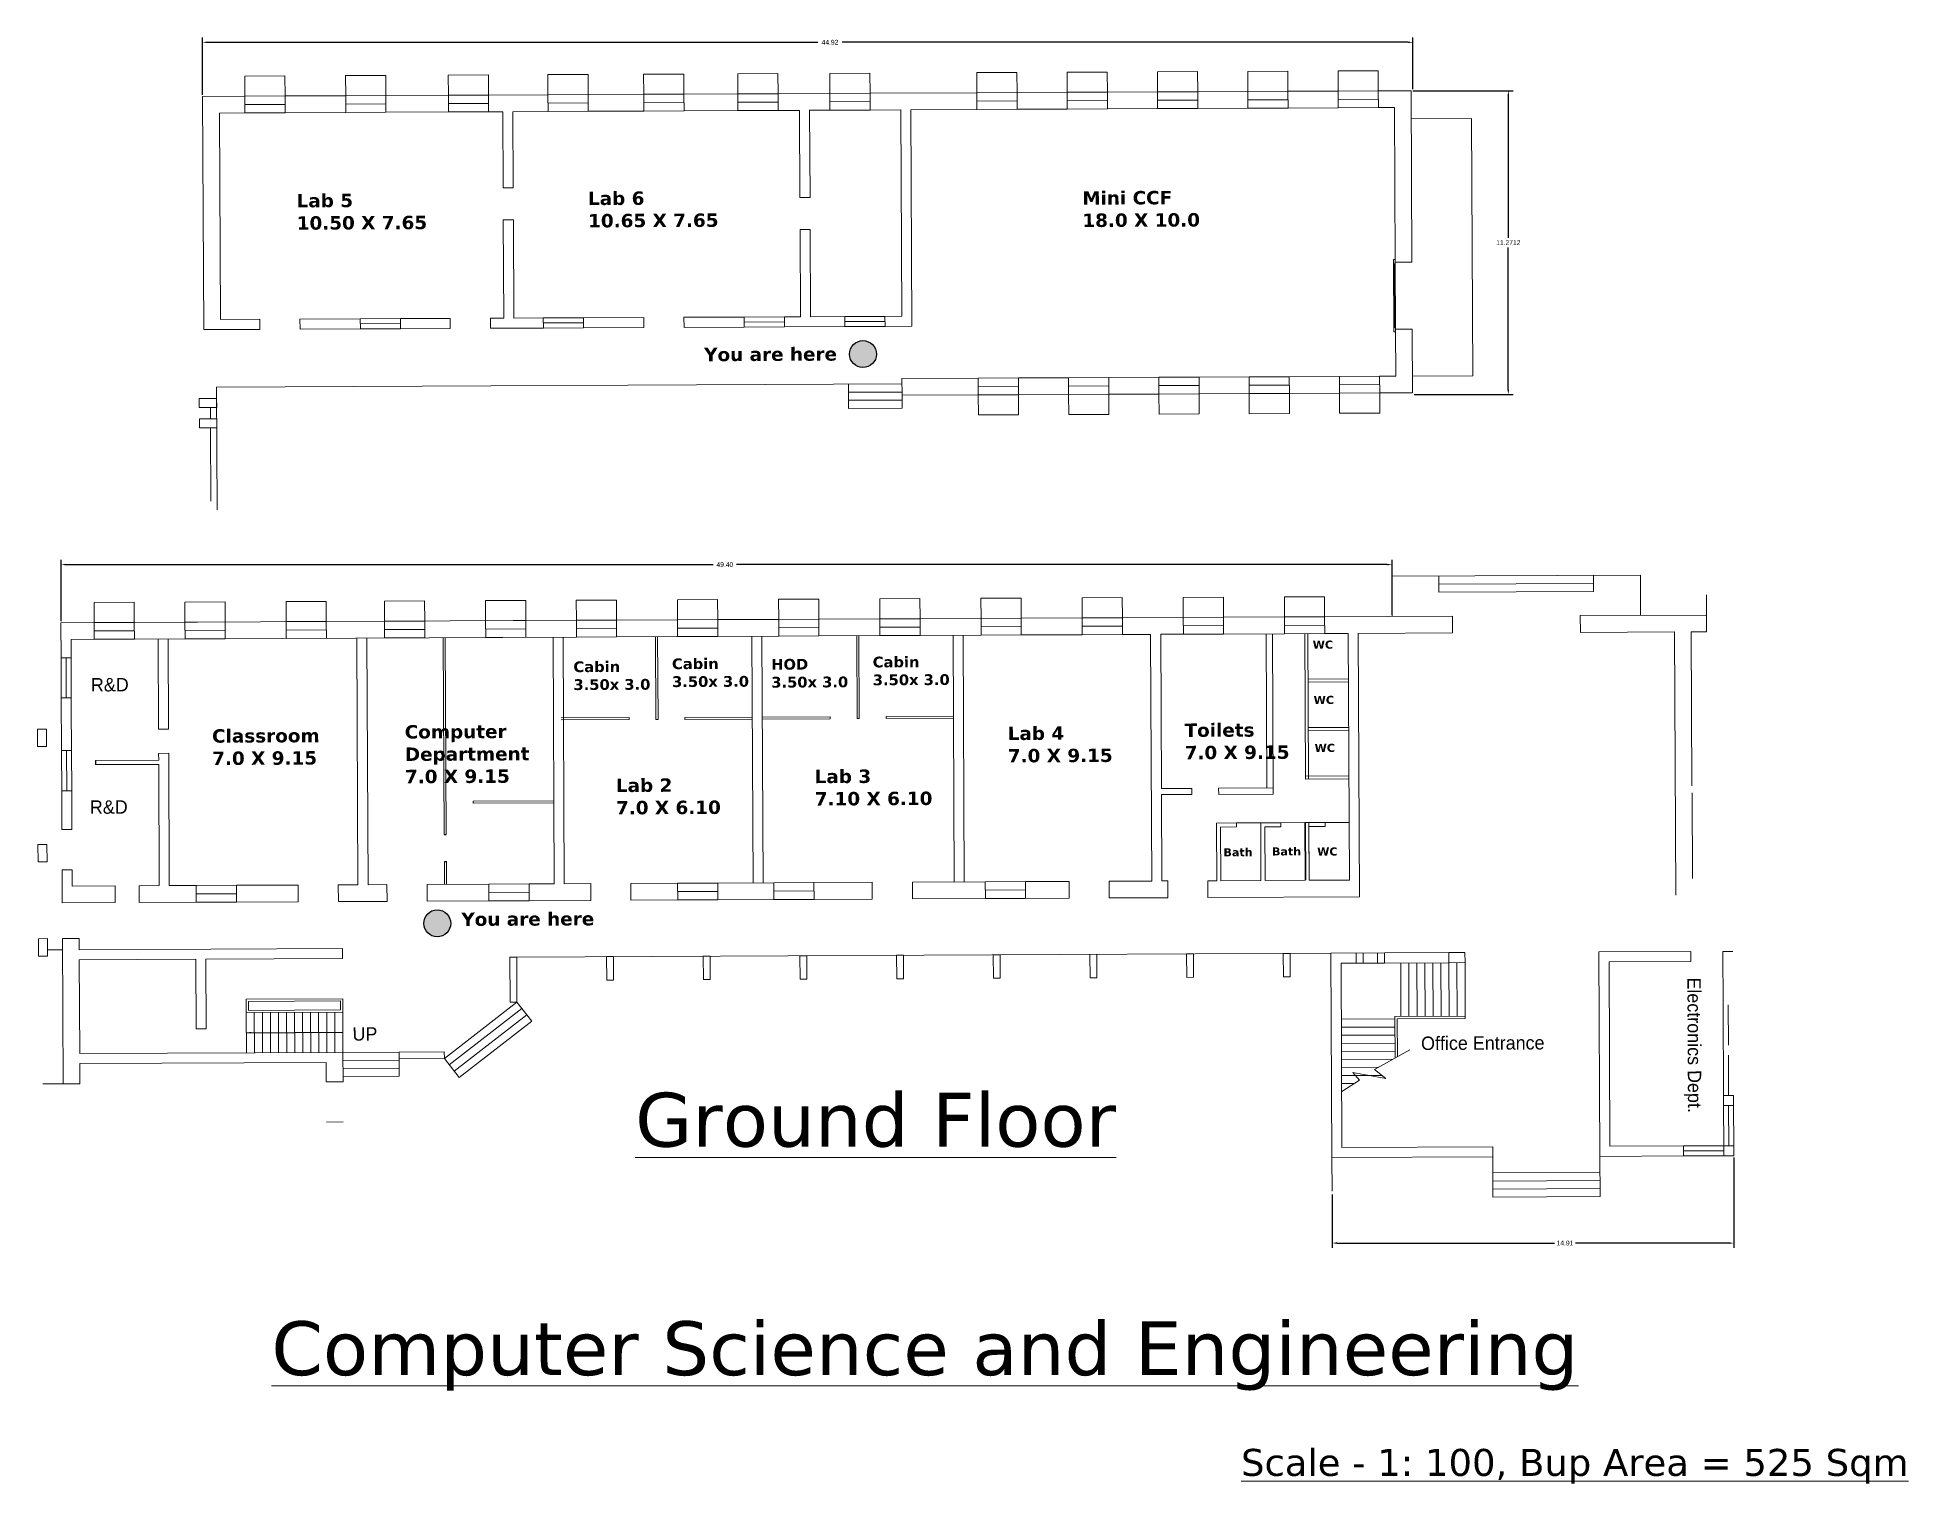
# Model space of a CAD drawing. Header units: inches. Extents: x 33 to 214, y 46 to 171.
# Drawn here: x 32.6 to 102, y 45.5 to 99.2 of the extents above.
import ezdxf

# ---------------------------------------------------------------- set-up
doc = ezdxf.new("R2010")
doc.units = ezdxf.units.IN
doc.header["$MEASUREMENT"] = 0
doc.layers.add('TEXT', color=7, linetype='Continuous', lineweight=15)
doc.layers.add('window', color=7, linetype='Continuous', lineweight=13)
doc.styles.add('LGL', font='')
doc.styles.get('LGL').set_extended_font_data('LithographLight')
doc.dimstyles.get("Standard").update_dxf_attribs({"dimtxt": 0.18, "dimasz": 0.18, "dimexe": 0.18, "dimexo": 0.0625, "dimgap": 0.09, "dimtad": 0, "dimtih": 1, "dimtoh": 1, "dimdec": 4, "dimzin": 0, "dimdsep": 46, "dimtxsty": 'Standard', "dimcen": 0.09, "dimadec": 0, "dimazin": 0, "dimtfac": 1, "dimtdec": 4, "dimtofl": 0, "dimtmove": 0, "dimatfit": 3, "dimfxl": 1, "dimtolj": 1, "dimtzin": 0, "dimarcsym": 0})

# ---------------------------------------------------------------- blocks, each defined once
blk = doc.blocks.new('*D36')
at = {"color": 0, "lineweight": -2}
for p, q in [((95.534, 57.628), (95.534, 54.271)), ((80.621, 56.253), (80.621, 54.271)), ((80.801, 54.451), (88.875, 54.451)), ((95.354, 54.451), (89.655, 54.451))]:
    blk.add_line(p, q, dxfattribs=at)
at = {"color": 0}
for points in [[(80.801, 54.481), (80.801, 54.421), (80.621, 54.451)], [(95.354, 54.481), (95.354, 54.421), (95.534, 54.451)]]:
    blk.add_solid(points, dxfattribs=at)
at = {"layer": 'Defpoints', "color": 0}
for p in [(95.534, 57.691), (80.621, 56.315), (95.534, 54.451)]:
    blk.add_point(p, dxfattribs=at)
at = {"color": 0, "insert": (89.265, 54.451), "char_height": 0.18, "attachment_point": 5}
blk.add_mtext('\\A1;14.91', dxfattribs=at)
blk = doc.blocks.new('*D43')
at = {"color": 0, "lineweight": -2}
for p, q in [((33.451, 77.528), (33.451, 79.802)), ((33.631, 79.622), (57.648, 79.622)), ((82.667, 79.622), (58.518, 79.622)), ((82.847, 77.76), (82.847, 79.802))]:
    blk.add_line(p, q, dxfattribs=at)
at = {"color": 0}
for points in [[(33.631, 79.652), (33.631, 79.592), (33.451, 79.622)], [(82.667, 79.652), (82.667, 79.592), (82.847, 79.622)]]:
    blk.add_solid(points, dxfattribs=at)
at = {"layer": 'Defpoints', "color": 0}
for p in [(82.847, 79.622), (33.451, 77.466), (82.847, 77.697)]:
    blk.add_point(p, dxfattribs=at)
at = {"color": 0, "insert": (58.083, 79.622), "char_height": 0.18, "attachment_point": 5}
blk.add_mtext('\\A1;49.40', dxfattribs=at)
blk = doc.blocks.new('*D101')
at = {"color": 0, "lineweight": -2}
for p, q in [((83.617, 97.203), (87.342, 97.203)), ((87.162, 97.023), (87.162, 91.747)), ((87.162, 86.111), (87.162, 91.387)), ((83.669, 85.931), (87.342, 85.931))]:
    blk.add_line(p, q, dxfattribs=at)
at = {"color": 0}
for points in [[(87.132, 97.023), (87.192, 97.023), (87.162, 97.203)], [(87.132, 86.111), (87.192, 86.111), (87.162, 85.931)]]:
    blk.add_solid(points, dxfattribs=at)
at = {"layer": 'Defpoints', "color": 0}
for p in [(83.554, 97.203), (83.607, 85.931), (87.162, 85.931)]:
    blk.add_point(p, dxfattribs=at)
at = {"color": 0, "insert": (87.162, 91.567), "char_height": 0.18, "attachment_point": 5}
blk.add_mtext('\\A1;11.2712', dxfattribs=at)
blk = doc.blocks.new('*D102')
at = {"color": 0, "lineweight": -2}
for p, q in [((38.7, 97.055), (38.7, 99.179)), ((38.88, 98.999), (61.536, 98.999)), ((83.437, 98.999), (62.436, 98.999)), ((83.617, 97.265), (83.617, 99.179))]:
    blk.add_line(p, q, dxfattribs=at)
at = {"color": 0}
for points in [[(38.88, 99.029), (38.88, 98.969), (38.7, 98.999)], [(83.437, 99.029), (83.437, 98.969), (83.617, 98.999)]]:
    blk.add_solid(points, dxfattribs=at)
at = {"layer": 'Defpoints', "color": 0}
for p in [(83.617, 98.999), (38.7, 96.993), (83.617, 97.203)]:
    blk.add_point(p, dxfattribs=at)
at = {"color": 0, "insert": (61.986, 98.999), "char_height": 0.18, "attachment_point": 5}
blk.add_mtext('\\A1;44.92', dxfattribs=at)

msp = doc.modelspace()

# ---------------------------------------------------------------- hatches: boundary and pattern name
for points in [[(63.70815, 87.43127, 1), (62.70815, 87.43127, 1)], [(47.90734, 66.3109, 1), (46.90734, 66.3109, 1)]]:
    msp.add_hatch(color=1).paths.add_polyline_path(points)

# ---------------------------------------------------------------- linework, layer by layer
for p, q in [((34.72371, 72.34976), (34.72371, 72.20057)), ((47.66713, 69.60965), (47.74213, 69.60965)), ((47.67181, 68.60965), (47.74682, 68.60965))]:
    msp.add_line(p, q)
for centre in [(63.20815, 87.43127), (47.40734, 66.3109)]:
    msp.add_circle(centre, 0.5)
at = {"layer": 'window'}
for p, q in [((77.48907, 97.92018), (78.98091, 97.92716)), ((78.9844, 97.18124), (78.98091, 97.92716)), ((80.84074, 97.93587), (82.33258, 97.94285)), ((80.84423, 97.18995), (80.84074, 97.93587)), ((82.33607, 97.19693), (82.33258, 97.94285)), ((40.26338, 97.74593), (41.75522, 97.75291)), ((40.26687, 97.00001), (40.26338, 97.74593)), ((41.75871, 97.00699), (41.75522, 97.75291)), ((44.0076, 97.76346), (45.49944, 97.77044)), ((44.01109, 97.01754), (44.0076, 97.76346)), ((45.50293, 97.02452), (45.49944, 97.77044)), ((47.81674, 97.78129), (49.30858, 97.78827)), ((47.82023, 97.03537), (47.81674, 97.78129)), ((49.31207, 97.04235), (49.30858, 97.78827)), ((51.51294, 97.79859), (53.00479, 97.80557)), ((51.51644, 97.05267), (51.51294, 97.79859)), ((53.00828, 97.05965), (53.00479, 97.80557)), ((55.06883, 97.81523), (56.56068, 97.82222)), ((55.07233, 97.06931), (55.06883, 97.81523)), ((56.56417, 97.0763), (56.56068, 97.82222)), ((58.56346, 97.83159), (60.05531, 97.83857)), ((58.56696, 97.08567), (58.56346, 97.83159)), ((60.0588, 97.09265), (60.05531, 97.83857)), ((61.9764, 97.84757), (63.46824, 97.85455)), ((61.97989, 97.10165), (61.9764, 97.84757)), ((63.47173, 97.10863), (63.46824, 97.85455)), ((67.43406, 97.87311), (68.9259, 97.8801)), ((67.43755, 97.12719), (67.43406, 97.87311)), ((68.92939, 97.13418), (68.9259, 97.8801)), ((70.78573, 97.8888), (72.27757, 97.89578)), ((70.78922, 97.14288), (70.78573, 97.8888)), ((72.28106, 97.14986), (72.27757, 97.89578)), ((74.1374, 97.90449), (75.62924, 97.91147)), ((74.14089, 97.15857), (74.1374, 97.90449)), ((75.63273, 97.16555), (75.62924, 97.91147)), ((77.49256, 97.17426), (77.48907, 97.92018)), ((40.26687, 97.00001), (38.69971, 96.99267)), ((38.69971, 96.99267), (38.74021, 88.33999)), ((40.26687, 97.00001), (41.75871, 97.00699)), ((40.26687, 97.00001), (40.26978, 96.37841)), ((41.76017, 96.69619), (40.26833, 96.68921)), ((44.01109, 97.01754), (41.75871, 97.00699)), ((41.75871, 97.00699), (41.76162, 96.38539)), ((44.01109, 97.01754), (45.50293, 97.02452)), ((44.01109, 97.01754), (44.014, 96.39594)), ((45.50439, 96.71372), (44.01255, 96.70674)), ((47.82023, 97.03537), (45.50293, 97.02452)), ((45.50293, 97.02452), (45.50584, 96.40292)), ((47.82023, 97.03537), (49.31207, 97.04235)), ((47.82023, 97.03537), (47.82314, 96.41377)), ((49.31353, 96.73155), (47.82168, 96.72457)), ((51.51644, 97.05267), (49.31207, 97.04235)), ((49.31207, 97.04235), (49.31498, 96.42075)), ((51.51644, 97.05267), (53.00828, 97.05965)), ((51.51644, 97.05267), (51.51935, 96.43107)), ((53.00973, 96.74885), (51.51789, 96.74187)), ((55.07233, 97.06931), (53.00828, 97.05965)), ((55.07233, 97.06931), (53.00828, 97.05965)), ((55.07233, 97.06931), (53.00828, 97.05965)), ((53.00828, 97.05965), (53.01119, 96.43805)), ((55.07233, 97.06931), (56.56417, 97.0763)), ((55.07233, 97.06931), (55.07524, 96.44771)), ((56.56562, 96.7655), (55.07378, 96.75851)), ((58.56696, 97.08567), (56.56417, 97.0763)), ((58.56696, 97.08567), (56.56417, 97.0763)), ((58.56696, 97.08567), (56.56417, 97.0763)), ((56.56417, 97.0763), (56.56708, 96.4547)), ((58.56696, 97.08567), (60.0588, 97.09265)), ((58.56696, 97.08567), (58.56987, 96.46407)), ((60.06025, 96.78185), (58.56841, 96.77487)), ((61.97989, 97.10165), (60.0588, 97.09265)), ((61.97989, 97.10165), (60.0588, 97.09265)), ((61.97989, 97.10165), (60.0588, 97.09265)), ((60.0588, 97.09265), (60.06171, 96.47105)), ((61.97989, 97.10165), (63.47173, 97.10863)), ((61.97989, 97.10165), (61.9828, 96.48005)), ((63.47319, 96.79783), (61.98134, 96.79085)), ((67.43755, 97.12719), (63.47173, 97.10863)), ((63.47173, 97.10863), (63.47464, 96.48703)), ((67.43755, 97.12719), (68.92939, 97.13418)), ((67.43755, 97.12719), (67.44046, 96.50559)), ((68.93084, 96.82338), (67.439, 96.81639)), ((70.78922, 97.14288), (68.92939, 97.13418)), ((70.78922, 97.14288), (68.92939, 97.13418)), ((68.92939, 97.13418), (68.9323, 96.51257)), ((70.78922, 97.14288), (72.28106, 97.14986)), ((70.78922, 97.14288), (70.79213, 96.52128)), ((72.28252, 96.83906), (70.79067, 96.83208)), ((74.14089, 97.15857), (72.28106, 97.14986)), ((74.14089, 97.15857), (72.28106, 97.14986)), ((72.28106, 97.14986), (72.28397, 96.52826)), ((74.1438, 96.53697), (72.28397, 96.52826)), ((74.1438, 96.53697), (72.28397, 96.52826)), ((74.14089, 97.15857), (75.63273, 97.16555)), ((74.14089, 97.15857), (74.1438, 96.53697)), ((75.63419, 96.85475), (74.14234, 96.84777)), ((74.1438, 96.53697), (75.63564, 96.54395)), ((77.49256, 97.17426), (75.63273, 97.16555)), ((77.49256, 97.17426), (75.63273, 97.16555)), ((75.63273, 97.16555), (75.63564, 96.54395)), ((77.49547, 96.55266), (75.63564, 96.54395)), ((77.49547, 96.55266), (75.63564, 96.54395)), ((77.49256, 97.17426), (78.9844, 97.18124)), ((77.49256, 97.17426), (77.49547, 96.55266)), ((78.98586, 96.87044), (77.49402, 96.86346)), ((77.49547, 96.55266), (78.98731, 96.55964)), ((80.84423, 97.18995), (78.9844, 97.18124)), ((80.84423, 97.18995), (78.9844, 97.18124)), ((78.9844, 97.18124), (78.98731, 96.55964)), ((80.84714, 96.56835), (78.98731, 96.55964)), ((80.84714, 96.56835), (78.98731, 96.55964)), ((80.84423, 97.18995), (82.33607, 97.19693)), ((80.84423, 97.18995), (80.84714, 96.56835)), ((82.33753, 96.88613), (80.84569, 96.87915)), ((80.84714, 96.56835), (82.33898, 96.57533)), ((83.55441, 97.20263), (82.33607, 97.19693)), ((82.33898, 96.57533), (82.33607, 97.19693)), ((82.93572, 96.57812), (82.33898, 96.57533)), ((82.93572, 96.57812), (82.96258, 90.83951)), ((83.55441, 97.20263), (83.58418, 90.84241)), ((40.26978, 96.37841), (39.32422, 96.37398)), ((39.32422, 96.37398), (39.36006, 88.71586)), ((40.26978, 96.37841), (41.76162, 96.38539)), ((44.014, 96.39594), (41.76162, 96.38539)), ((44.014, 96.39594), (45.50584, 96.40292)), ((47.82314, 96.41377), (45.50584, 96.40292)), ((47.82314, 96.41377), (49.31498, 96.42075)), ((49.8417, 96.42321), (49.31498, 96.42075)), ((49.8417, 96.42321), (49.8549, 93.60333)), ((51.51935, 96.43107), (50.21466, 96.42496)), ((50.21466, 96.42496), (50.22786, 93.60507)), ((51.51935, 96.43107), (53.01119, 96.43805)), ((55.07524, 96.44771), (53.01119, 96.43805)), ((55.07524, 96.44771), (53.01119, 96.43805)), ((55.07524, 96.44771), (53.01119, 96.43805)), ((55.07524, 96.44771), (56.56708, 96.4547)), ((58.56987, 96.46407), (56.56708, 96.4547)), ((58.56987, 96.46407), (56.56708, 96.4547)), ((58.56987, 96.46407), (56.56708, 96.4547)), ((58.56987, 96.46407), (60.06171, 96.47105)), ((60.85646, 96.47477), (60.06171, 96.47105)), ((60.85646, 96.47477), (60.06171, 96.47105)), ((60.85646, 96.47477), (60.06171, 96.47105)), ((60.85646, 96.47477), (60.87159, 93.24245)), ((61.9828, 96.48005), (61.22942, 96.47652)), ((61.9828, 96.48005), (61.22942, 96.47652)), ((61.9828, 96.48005), (61.22942, 96.47652)), ((61.22942, 96.47652), (61.24455, 93.2442)), ((61.9828, 96.48005), (63.47464, 96.48703)), ((64.61093, 96.49235), (63.47464, 96.48703)), ((64.61093, 96.49235), (64.64678, 88.83423)), ((67.44046, 96.50559), (64.98389, 96.49409)), ((64.98389, 96.49409), (65.02148, 88.46301)), ((67.44046, 96.50559), (68.9323, 96.51257)), ((70.79213, 96.52128), (68.9323, 96.51257)), ((70.79213, 96.52128), (68.9323, 96.51257)), ((70.79213, 96.52128), (72.28397, 96.52826)), ((83.55927, 96.16332), (85.79704, 96.17379)), ((85.84173, 86.62601), (85.79704, 96.17379)), ((50.22786, 93.60507), (49.8549, 93.60333)), ((61.24455, 93.2442), (60.87159, 93.24245)), ((50.23345, 92.4116), (49.86049, 92.40985)), ((49.86049, 92.40985), (49.87755, 88.76509)), ((50.23345, 92.4116), (50.25051, 88.76684)), ((61.25014, 92.05072), (60.87718, 92.04898)), ((60.87718, 92.04898), (60.89231, 88.81665)), ((61.25014, 92.05072), (61.26527, 88.8184)), ((82.90716, 88.41482), (82.8961, 90.77716)), ((82.94054, 88.41498), (82.92948, 90.77732)), ((83.58418, 90.84241), (82.96258, 90.83951)), ((82.96287, 90.77747), (82.97393, 88.41513)), ((40.82381, 88.34975), (38.74021, 88.33999)), ((40.82207, 88.72271), (39.36006, 88.71586)), ((40.82207, 88.72271), (40.82381, 88.34975)), ((44.55167, 88.74016), (42.31391, 88.72969)), ((42.31391, 88.72969), (42.31566, 88.35673)), ((44.55342, 88.3672), (42.31566, 88.35673)), ((44.55167, 88.74016), (46.04351, 88.74715)), ((44.55167, 88.74016), (44.55342, 88.3672)), ((44.55254, 88.55368), (46.04439, 88.56067)), ((44.55342, 88.3672), (46.04526, 88.37419)), ((47.89094, 88.7558), (46.04351, 88.74715)), ((46.04351, 88.74715), (46.04526, 88.37419)), ((47.89269, 88.38284), (46.04526, 88.37419)), ((47.89094, 88.7558), (47.89269, 88.38284)), ((49.87755, 88.76509), (49.38279, 88.76278)), ((49.38279, 88.76278), (49.38453, 88.38982)), ((51.34627, 88.399), (49.38453, 88.38982)), ((51.34452, 88.77196), (50.25051, 88.76684)), ((52.83637, 88.77894), (51.34452, 88.77196)), ((51.34452, 88.77196), (51.34627, 88.399)), ((51.3454, 88.58548), (52.83724, 88.59246)), ((51.34627, 88.399), (52.83811, 88.40598)), ((55.07413, 88.78942), (52.83637, 88.77894)), ((52.83637, 88.77894), (52.83811, 88.40598)), ((55.07587, 88.41646), (52.83811, 88.40598)), ((55.07413, 88.78942), (55.07587, 88.41646)), ((58.80373, 88.80688), (56.56597, 88.7964)), ((56.56597, 88.7964), (56.56772, 88.42344)), ((58.80548, 88.43392), (56.56772, 88.42344)), ((60.29557, 88.81386), (58.80373, 88.80688)), ((58.80373, 88.80688), (58.80548, 88.43392)), ((60.29645, 88.62738), (58.8046, 88.6204)), ((58.80548, 88.43392), (60.29732, 88.4409)), ((60.89231, 88.81665), (60.29557, 88.81386)), ((60.29557, 88.81386), (60.29732, 88.4409)), ((62.53508, 88.45137), (60.29732, 88.4409)), ((62.53334, 88.82433), (61.26527, 88.8184)), ((62.53334, 88.82433), (64.02518, 88.83132)), ((62.53334, 88.82433), (62.53508, 88.45137)), ((62.53421, 88.63785), (64.02605, 88.64484)), ((62.53508, 88.45137), (64.02692, 88.45836)), ((64.64678, 88.83423), (64.02518, 88.83132)), ((64.02518, 88.83132), (64.02692, 88.45836)), ((65.02148, 88.46301), (64.02692, 88.45836)), ((83.59582, 88.35601), (82.97422, 88.3531)), ((82.97422, 88.3531), (82.98237, 86.61262)), ((83.59582, 88.35601), (83.60688, 85.99393)), ((64.65853, 86.32296), (39.21766, 86.20388)), ((39.21766, 86.20388), (39.23898, 81.64879)), ((62.66941, 86.31365), (62.6736, 85.41854)), ((67.4871, 86.54009), (64.65758, 86.52685)), ((64.65758, 86.52685), (64.66049, 85.90524)), ((67.4871, 86.54009), (68.97895, 86.54707)), ((67.49001, 85.91849), (67.4871, 86.54009)), ((68.9804, 86.23627), (67.48856, 86.22929)), ((70.83878, 86.55578), (68.97895, 86.54707)), ((68.98186, 85.92547), (68.97895, 86.54707)), ((70.83878, 86.55578), (72.33062, 86.56276)), ((70.84169, 85.93418), (70.83878, 86.55578)), ((72.33207, 86.25196), (70.84023, 86.24498)), ((74.19045, 86.57147), (72.33062, 86.56276)), ((72.33353, 85.94116), (72.33062, 86.56276)), ((74.19045, 86.57147), (75.68229, 86.57845)), ((74.19336, 85.94987), (74.19045, 86.57147)), ((75.68374, 86.26765), (74.1919, 86.26067)), ((77.54212, 86.58716), (75.68229, 86.57845)), ((75.6852, 85.95685), (75.68229, 86.57845)), ((77.54212, 86.58716), (79.03396, 86.59414)), ((77.54503, 85.96556), (77.54212, 86.58716)), ((79.03541, 86.28334), (77.54357, 86.27636)), ((80.89379, 86.60284), (79.03396, 86.59414)), ((79.03687, 85.97254), (79.03396, 86.59414)), ((80.89379, 86.60284), (82.38563, 86.60983)), ((80.8967, 85.98124), (80.89379, 86.60284)), ((82.38708, 86.29903), (80.89524, 86.29204)), ((82.98237, 86.61262), (82.38563, 86.60983)), ((82.38563, 86.60983), (82.38854, 85.98823)), ((83.60397, 86.61553), (85.84173, 86.62601)), ((38.99242, 85.45239), (38.9944, 85.02934)), ((64.65993, 86.02459), (62.67081, 86.01528)), ((64.66133, 85.72622), (62.6722, 85.71691)), ((64.66272, 85.42786), (62.6736, 85.41854)), ((67.49001, 85.91849), (64.66049, 85.90524)), ((64.66049, 85.90524), (64.66272, 85.42786)), ((67.49001, 85.91849), (68.98186, 85.92547)), ((67.49001, 85.91849), (67.49351, 85.17257)), ((70.84169, 85.93418), (68.98186, 85.92547)), ((68.98186, 85.92547), (68.98535, 85.17955)), ((70.84169, 85.93418), (72.33353, 85.94116)), ((70.84169, 85.93418), (70.84518, 85.18826)), ((74.19336, 85.94987), (72.33353, 85.94116)), ((72.33353, 85.94116), (72.33702, 85.19524)), ((74.19336, 85.94987), (75.6852, 85.95685)), ((74.19336, 85.94987), (74.19685, 85.20395)), ((77.54503, 85.96556), (75.6852, 85.95685)), ((75.6852, 85.95685), (75.68869, 85.21093)), ((77.54503, 85.96556), (79.03687, 85.97254)), ((77.54503, 85.96556), (77.54852, 85.21963)), ((80.8967, 85.98124), (79.03687, 85.97254)), ((79.03687, 85.97254), (79.04036, 85.22662)), ((80.8967, 85.98124), (82.38854, 85.98823)), ((80.8967, 85.98124), (80.90019, 85.23532)), ((83.60688, 85.99393), (82.38854, 85.98823)), ((82.38854, 85.98823), (82.39203, 85.24231)), ((67.49351, 85.17257), (68.98535, 85.17955)), ((70.84518, 85.18826), (72.33702, 85.19524)), ((74.19685, 85.20395), (75.68869, 85.21093)), ((77.54852, 85.21963), (79.04036, 85.22662)), ((80.90019, 85.23532), (82.39203, 85.24231)), ((38.99596, 84.69663), (39.00868, 81.98042)), ((92.06477, 79.23214), (82.84021, 79.18896)), ((82.84021, 79.18896), (82.8472, 77.69712)), ((84.5807, 79.19711), (84.58349, 78.60037)), ((90.32429, 79.22399), (90.32708, 78.62726)), ((92.06477, 79.23214), (92.07175, 77.7403)), ((90.32568, 78.92562), (84.58209, 78.89874)), ((90.32708, 78.62726), (84.58349, 78.60037)), ((94.51814, 77.75175), (94.51465, 78.49767)), ((34.66898, 78.21754), (36.16082, 78.22452)), ((34.67247, 77.47162), (34.66898, 78.21754)), ((36.16432, 77.4786), (36.16082, 78.22452)), ((38.04145, 78.23333), (39.53329, 78.24031)), ((38.04494, 77.48741), (38.04145, 78.23333)), ((39.53678, 77.49439), (39.53329, 78.24031)), ((41.79592, 78.2509), (43.28776, 78.25788)), ((41.79941, 77.50498), (41.79592, 78.2509)), ((43.29125, 77.51196), (43.28776, 78.25788)), ((45.44712, 78.26799), (46.93897, 78.27498)), ((45.45062, 77.52207), (45.44712, 78.26799)), ((46.94246, 77.52905), (46.93897, 78.27498)), ((49.20159, 78.28557), (50.69343, 78.29255)), ((49.20508, 77.53965), (49.20159, 78.28557)), ((50.69693, 77.54663), (50.69343, 78.29255)), ((52.56883, 78.30133), (54.06067, 78.30831)), ((52.57232, 77.55541), (52.56883, 78.30133)), ((54.06416, 77.56239), (54.06067, 78.30831)), ((56.3233, 78.3189), (57.81514, 78.32589)), ((56.32679, 77.57298), (56.3233, 78.3189)), ((57.81863, 77.57996), (57.81514, 78.32589)), ((60.07776, 78.33648), (61.5696, 78.34346)), ((60.08125, 77.59056), (60.07776, 78.33648)), ((61.5731, 77.59754), (61.5696, 78.34346)), ((63.83223, 78.35405), (65.32407, 78.36103)), ((63.83572, 77.60813), (63.83223, 78.35405)), ((65.32756, 77.61511), (65.32407, 78.36103)), ((67.5867, 78.37162), (69.07854, 78.37861)), ((67.59019, 77.6257), (67.5867, 78.37162)), ((69.08203, 77.63269), (69.07854, 78.37861)), ((71.34117, 78.3892), (72.83301, 78.39618)), ((71.34466, 77.64328), (71.34117, 78.3892)), ((72.8365, 77.65026), (72.83301, 78.39618)), ((75.09564, 78.40677), (76.58748, 78.41376)), ((75.09913, 77.66085), (75.09564, 78.40677)), ((76.59097, 77.66784), (76.58748, 78.41376)), ((78.8501, 78.42435), (80.34194, 78.43133)), ((78.85359, 77.67843), (78.8501, 78.42435)), ((80.34544, 77.68541), (80.34194, 78.43133)), ((34.67247, 77.47162), (33.43989, 77.46585)), ((33.43989, 77.46585), (33.44597, 76.16609)), ((34.67247, 77.47162), (36.16432, 77.4786)), ((34.67247, 77.47162), (34.67538, 76.85002)), ((36.16577, 77.1678), (34.67393, 77.16082)), ((52.57232, 77.55541), (36.16432, 77.4786)), ((36.16723, 76.857), (36.16432, 77.4786)), ((38.04494, 77.48741), (39.53678, 77.49439)), ((38.04494, 77.48741), (38.04785, 76.86581)), ((39.53824, 77.18359), (38.0464, 77.17661)), ((39.53969, 76.87279), (39.53678, 77.49439)), ((41.79941, 77.50498), (43.29125, 77.51196)), ((41.79941, 77.50498), (41.80232, 76.88338)), ((43.2927, 77.20116), (41.80086, 77.19418)), ((43.29416, 76.89036), (43.29125, 77.51196)), ((45.45062, 77.52207), (46.94246, 77.52905)), ((45.45062, 77.52207), (45.45353, 76.90047)), ((46.94391, 77.21825), (45.45207, 77.21127)), ((46.94537, 76.90745), (46.94246, 77.52905)), ((49.20508, 77.53965), (50.69693, 77.54663)), ((49.20508, 77.53965), (49.20799, 76.91805)), ((50.69838, 77.23583), (49.20654, 77.22885)), ((50.69984, 76.92503), (50.69693, 77.54663)), ((52.57232, 77.55541), (54.06416, 77.56239)), ((52.57232, 77.55541), (52.57523, 76.93381)), ((54.06562, 77.25159), (52.57377, 77.24461)), ((56.32679, 77.57298), (54.06416, 77.56239)), ((54.06707, 76.94079), (54.06416, 77.56239)), ((56.32679, 77.57298), (57.81863, 77.57996)), ((56.32679, 77.57298), (56.3297, 76.95138)), ((57.82008, 77.26916), (56.32824, 77.26218)), ((60.08125, 77.59056), (57.81863, 77.57996)), ((57.82154, 76.95836), (57.81863, 77.57996)), ((60.08125, 77.59056), (61.5731, 77.59754)), ((60.08125, 77.59056), (60.08416, 76.96895)), ((61.57455, 77.28674), (60.08271, 77.27976)), ((63.83572, 77.60813), (61.5731, 77.59754)), ((61.57601, 76.97594), (61.5731, 77.59754)), ((63.83572, 77.60813), (65.32756, 77.61511)), ((63.83572, 77.60813), (63.83863, 76.98653)), ((65.32902, 77.30431), (63.83718, 77.29733)), ((67.59019, 77.6257), (65.32756, 77.61511)), ((65.33047, 76.99351), (65.32756, 77.61511)), ((67.59019, 77.6257), (69.08203, 77.63269)), ((67.59019, 77.6257), (67.5931, 77.0041)), ((69.08349, 77.32189), (67.59165, 77.3149)), ((71.34466, 77.64328), (69.08203, 77.63269)), ((69.08494, 77.01109), (69.08203, 77.63269)), ((71.34466, 77.64328), (72.8365, 77.65026)), ((71.34466, 77.64328), (71.34757, 77.02168)), ((72.83796, 77.33946), (71.34611, 77.33248)), ((75.09913, 77.66085), (72.8365, 77.65026)), ((72.83941, 77.02866), (72.8365, 77.65026)), ((75.09913, 77.66085), (76.59097, 77.66784)), ((75.09913, 77.66085), (75.10204, 77.03925)), ((76.59242, 77.35703), (75.10058, 77.35005)), ((78.85359, 77.67843), (76.59097, 77.66784)), ((76.59388, 77.04623), (76.59097, 77.66784)), ((78.85359, 77.67843), (80.34544, 77.68541)), ((78.85359, 77.67843), (78.8565, 77.05683)), ((80.34689, 77.37461), (78.85505, 77.36763)), ((85.08496, 77.70759), (80.34544, 77.68541)), ((80.34835, 77.06381), (80.34544, 77.68541)), ((85.08496, 77.70759), (85.08787, 77.08599)), ((94.51814, 77.75175), (89.83399, 77.72982)), ((89.83399, 77.72982), (89.8369, 77.10822)), ((93.33029, 77.12457), (89.8369, 77.10822)), ((93.33029, 77.12457), (93.37603, 67.35301)), ((94.52105, 77.13015), (93.95189, 77.12748)), ((93.95189, 77.12748), (93.97866, 71.40876)), ((94.51814, 77.75175), (94.52105, 77.13015)), ((34.67538, 76.85002), (33.81576, 76.846)), ((33.81576, 76.846), (33.81894, 76.16784)), ((34.67538, 76.85002), (36.16723, 76.857)), ((52.57523, 76.93381), (36.16723, 76.857)), ((37.04808, 76.86113), (37.06375, 73.51358)), ((37.42104, 76.86287), (37.43671, 73.51533)), ((38.04785, 76.86581), (39.53969, 76.87279)), ((41.80232, 76.88338), (43.29416, 76.89036)), ((44.42275, 76.89565), (44.46558, 67.74568)), ((44.79571, 76.89739), (44.83854, 67.74743)), ((45.45353, 76.90047), (46.94537, 76.90745)), ((47.63296, 76.91067), (47.66713, 69.60965)), ((47.70796, 76.91102), (47.74213, 69.60965)), ((49.20799, 76.91805), (50.69984, 76.92503)), ((51.70791, 76.92975), (51.75074, 67.77979)), ((52.08087, 76.93149), (52.1237, 67.78153)), ((52.57523, 76.93381), (54.06707, 76.94079)), ((56.3297, 76.95138), (54.06707, 76.94079)), ((55.51259, 76.9493), (55.52698, 73.87434)), ((55.58759, 76.94965), (55.60198, 73.87469)), ((56.3297, 76.95138), (57.82154, 76.95836)), ((60.08416, 76.96895), (57.82154, 76.95836)), ((59.08756, 76.96429), (59.13039, 67.81433)), ((59.46052, 76.96604), (59.50335, 67.81607)), ((60.08416, 76.96895), (61.57601, 76.97594)), ((63.83863, 76.98653), (61.57601, 76.97594)), ((62.97678, 76.98249), (62.99117, 73.90753)), ((63.05178, 76.98285), (63.06617, 73.90788)), ((63.83863, 76.98653), (65.33047, 76.99351)), ((67.5931, 77.0041), (65.33047, 76.99351)), ((66.55174, 76.99923), (66.59457, 67.84927)), ((66.9247, 77.00097), (66.96753, 67.85101)), ((67.5931, 77.0041), (69.08494, 77.01109)), ((70.78457, 77.01904), (69.08494, 77.01109)), ((71.34757, 77.02168), (70.78457, 77.01904)), ((71.34757, 77.02168), (72.83941, 77.02866)), ((73.88663, 77.03356), (72.83941, 77.02866)), ((73.88663, 77.03356), (73.89782, 74.64196)), ((75.10204, 77.03925), (74.25959, 77.03531)), ((74.25959, 77.03531), (74.28636, 71.31579)), ((75.10204, 77.03925), (76.59388, 77.04623)), ((78.8565, 77.05683), (76.59388, 77.04623)), ((78.17655, 77.05364), (78.20332, 71.33412)), ((78.40654, 77.05472), (78.43439, 71.10645)), ((78.8565, 77.05683), (80.34835, 77.06381)), ((79.60653, 77.06034), (79.63181, 71.6604)), ((79.72153, 77.06087), (79.74681, 71.66093)), ((81.22151, 77.0679), (80.34835, 77.06381)), ((81.22151, 77.0679), (81.26434, 67.91793)), ((85.08787, 77.08599), (81.59447, 77.06964)), ((81.59447, 77.06964), (81.64021, 67.29808)), ((33.81894, 76.16784), (33.44597, 76.16609)), ((33.44597, 76.16609), (33.45296, 74.67425)), ((33.63245, 76.16697), (33.63944, 74.67513)), ((33.81894, 76.16784), (33.82592, 74.676)), ((81.2294, 75.38291), (79.72942, 75.37589)), ((81.22994, 75.26792), (79.72996, 75.26089)), ((33.82592, 74.676), (33.45296, 74.67425)), ((33.45296, 74.67425), (33.4621, 72.72095)), ((33.82592, 74.676), (33.83683, 72.34561)), ((73.89782, 74.64196), (73.92946, 67.8836)), ((52.01037, 73.93288), (54.52664, 73.94465)), ((52.01072, 73.85788), (54.52699, 73.86965)), ((54.52664, 73.94465), (54.52699, 73.86965)), ((55.52698, 73.87434), (55.60198, 73.87469)), ((56.60162, 73.95437), (59.10159, 73.96607)), ((56.60162, 73.95437), (56.60197, 73.87937)), ((56.60197, 73.87937), (59.10194, 73.89107)), ((59.47456, 73.96607), (61.99083, 73.97785)), ((59.47491, 73.89107), (61.99118, 73.90285)), ((61.99083, 73.97785), (61.99118, 73.90285)), ((62.99117, 73.90753), (63.06617, 73.90788)), ((64.06581, 73.98756), (66.56578, 73.99926)), ((64.06581, 73.98756), (64.06616, 73.91256)), ((64.06616, 73.91256), (66.56613, 73.92426)), ((37.06375, 73.51358), (37.43671, 73.51533)), ((81.23783, 73.58293), (79.73784, 73.57591)), ((81.23836, 73.46794), (79.73838, 73.46091)), ((33.83506, 72.72269), (33.4621, 72.72095)), ((33.4621, 72.72095), (33.46908, 71.22911)), ((33.64858, 72.72182), (33.65556, 71.22998)), ((33.83506, 72.72269), (33.84204, 71.23085)), ((33.83752, 72.19642), (33.83506, 72.72269)), ((37.06915, 72.36074), (34.72371, 72.34976)), ((37.06794, 72.61848), (37.4409, 72.62022)), ((37.06794, 72.61848), (37.06915, 72.36074)), ((37.4409, 72.62022), (37.46387, 67.71291)), ((37.06985, 72.21155), (34.72371, 72.20057)), ((37.06985, 72.21155), (37.09091, 67.71116)), ((81.24625, 71.78295), (79.63127, 71.77539)), ((81.24679, 71.66795), (79.63181, 71.6604)), ((33.46883, 71.28394), (33.47583, 69.78891)), ((33.84204, 71.23085), (33.46908, 71.22911)), ((33.84179, 71.28568), (33.84879, 69.79065)), ((51.73635, 70.85475), (48.73638, 70.84071)), ((48.73638, 70.84071), (48.73673, 70.76571)), ((75.41057, 71.32105), (74.28636, 71.31579)), ((74.28743, 71.08704), (75.41164, 71.0923)), ((74.28743, 71.08704), (74.30242, 67.88535)), ((75.41164, 71.0923), (75.41057, 71.32105)), ((78.43332, 71.3352), (76.41056, 71.32573)), ((76.41163, 71.09698), (76.41056, 71.32573)), ((76.41163, 71.09698), (78.43439, 71.10645)), ((93.97983, 71.16012), (93.99472, 67.97752)), ((51.7367, 70.77975), (48.73673, 70.76571)), ((33.84879, 69.79065), (33.47583, 69.78891)), ((77.07718, 70.03669), (76.33126, 70.0332)), ((76.33126, 70.0332), (76.34127, 67.89489)), ((77.07788, 69.8875), (76.48114, 69.88471)), ((76.48114, 69.88471), (76.49045, 67.89559)), ((77.07718, 70.03669), (77.97228, 70.04088)), ((77.07718, 70.03669), (77.07788, 69.8875)), ((78.7182, 70.04437), (77.97228, 70.04088)), ((77.97228, 70.04088), (77.98229, 67.90257)), ((78.7189, 69.89518), (78.12216, 69.89239)), ((78.12216, 69.89239), (78.13148, 67.90327)), ((78.7182, 70.04437), (79.61331, 70.04856)), ((78.7182, 70.04437), (78.7189, 69.89518)), ((80.35923, 70.05205), (79.61331, 70.04856)), ((79.61331, 70.04856), (79.62332, 67.91025)), ((79.63935, 70.04868), (79.64936, 67.91037)), ((79.75435, 70.04922), (79.76436, 67.91091)), ((80.35993, 69.90287), (79.76319, 69.90007)), ((79.76319, 69.90007), (79.7725, 67.91095)), ((80.35923, 70.05205), (81.25433, 70.05624)), ((80.35923, 70.05205), (80.35993, 69.90287)), ((33.85577, 68.29881), (33.48281, 68.29706)), ((33.48281, 68.29706), (33.48854, 67.07269)), ((33.85577, 68.29881), (33.85859, 67.69603)), ((47.67181, 68.60965), (47.67579, 67.76071)), ((47.74682, 68.60965), (47.75079, 67.76106)), ((35.44989, 67.70348), (33.85859, 67.69603)), ((35.44989, 67.70348), (35.4528, 67.08188)), ((37.09091, 67.71116), (36.34499, 67.70767)), ((36.34499, 67.70767), (36.3479, 67.08607)), ((38.46228, 67.71758), (37.46387, 67.71291)), ((39.95412, 67.72457), (38.46228, 67.71758)), ((38.46228, 67.71758), (38.46519, 67.09598)), ((39.95557, 67.41377), (38.46373, 67.40678)), ((42.24448, 67.73529), (39.95412, 67.72457)), ((39.95412, 67.72457), (42.24448, 67.73529)), ((39.95412, 67.72457), (39.95703, 67.10297)), ((42.24448, 67.73529), (42.24739, 67.11369)), ((44.46558, 67.74568), (43.73632, 67.74227)), ((43.73632, 67.74227), (43.73923, 67.12067)), ((45.54048, 67.75072), (44.83854, 67.74743)), ((45.54048, 67.75072), (45.54339, 67.12912)), ((49.32268, 67.76842), (47.03233, 67.7577)), ((47.03233, 67.7577), (47.03523, 67.1361)), ((49.32268, 67.76842), (50.81453, 67.7754)), ((49.32268, 67.76842), (49.32559, 67.14682)), ((49.32414, 67.45762), (50.81598, 67.4646)), ((51.75074, 67.77979), (50.81453, 67.7754)), ((50.81453, 67.7754), (50.81744, 67.1538)), ((53.10302, 67.78612), (52.1237, 67.78153)), ((53.10302, 67.78612), (53.10593, 67.16451)), ((56.3305, 67.80122), (54.59486, 67.7931)), ((54.59486, 67.7931), (54.59777, 67.1715)), ((56.3305, 67.80122), (57.82234, 67.80821)), ((56.3305, 67.80122), (56.33341, 67.17962)), ((56.33196, 67.49042), (57.8238, 67.49741)), ((59.89685, 67.81792), (57.82234, 67.80821)), ((57.82234, 67.80821), (57.82525, 67.1866)), ((59.89685, 67.81792), (61.38869, 67.8249)), ((59.89685, 67.81792), (59.89976, 67.19632)), ((59.89685, 67.81792), (59.89976, 67.19632)), ((59.89831, 67.50712), (61.39015, 67.5141)), ((63.55354, 67.83503), (61.38869, 67.8249)), ((61.38869, 67.8249), (61.3916, 67.2033)), ((61.38869, 67.8249), (61.3916, 67.2033)), ((63.55354, 67.83503), (63.55645, 67.21343)), ((67.75078, 67.85468), (65.04539, 67.84202)), ((65.04539, 67.84202), (65.04829, 67.22041)), ((67.75078, 67.85468), (69.24263, 67.86166)), ((67.75078, 67.85468), (67.75369, 67.23308)), ((67.75224, 67.54388), (69.24408, 67.55086)), ((70.85708, 67.86922), (69.24263, 67.86166)), ((69.24263, 67.86166), (69.24553, 67.24006)), ((70.85708, 67.86922), (70.85999, 67.24762)), ((70.85708, 67.86922), (70.85999, 67.24762)), ((73.92946, 67.8836), (72.34893, 67.8762)), ((72.34893, 67.8762), (72.35183, 67.2546)), ((72.34893, 67.8762), (72.35183, 67.2546)), ((74.5183, 67.88636), (74.30242, 67.88535)), ((74.5183, 67.88636), (74.52121, 67.26476)), ((76.34127, 67.89489), (76.01014, 67.89334)), ((76.01014, 67.89334), (76.01305, 67.27174)), ((77.98229, 67.90257), (76.49045, 67.89559)), ((79.62332, 67.91025), (78.13148, 67.90327)), ((81.26434, 67.91793), (79.7725, 67.91095)), ((35.4528, 67.08188), (33.48854, 67.07269)), ((38.46519, 67.09598), (36.3479, 67.08607)), ((39.95703, 67.10297), (38.46519, 67.09598)), ((42.24739, 67.11369), (39.95703, 67.10297)), ((39.95703, 67.10297), (42.24739, 67.11369)), ((45.54339, 67.12912), (43.73923, 67.12067)), ((49.32559, 67.14682), (47.03523, 67.1361)), ((49.32559, 67.14682), (50.81744, 67.1538)), ((53.10593, 67.16451), (50.81744, 67.1538)), ((56.33341, 67.17962), (54.59777, 67.1715)), ((56.33341, 67.17962), (57.82525, 67.1866)), ((59.89976, 67.19632), (57.82525, 67.1866)), ((59.89976, 67.19632), (61.3916, 67.2033)), ((63.55645, 67.21343), (61.3916, 67.2033)), ((67.75369, 67.23308), (65.04829, 67.22041)), ((67.75369, 67.23308), (69.24553, 67.24006)), ((70.85999, 67.24762), (69.24553, 67.24006)), ((74.52121, 67.26476), (72.35183, 67.2546)), ((81.64021, 67.29808), (76.01305, 67.27174)), ((32.93926, 65.3296), (33.49669, 65.33221)), ((33.49474, 65.74795), (34.11634, 65.75086)), ((33.49474, 65.74795), (33.51996, 60.3594)), ((34.11634, 65.75086), (34.11829, 65.33512)), ((34.11829, 65.33512), (43.88985, 65.38086)), ((43.8916, 65.00789), (43.88985, 65.38086)), ((34.12003, 64.96216), (38.44637, 64.98241)), ((34.12003, 64.96216), (34.13633, 61.48119)), ((38.44637, 64.98241), (38.45848, 62.39655)), ((38.81933, 64.98415), (43.8916, 65.00789)), ((38.81933, 64.98415), (38.83144, 62.39829)), ((50.35613, 65.06302), (80.57984, 65.20449)), ((82.56403, 65.21378), (80.57984, 65.20449)), ((80.57984, 65.20449), (80.61534, 57.62096)), ((82.56578, 64.84082), (80.95455, 64.83328)), ((80.95455, 64.83328), (80.98655, 57.99567)), ((81.51116, 64.83588), (81.50942, 65.20884)), ((81.77063, 64.8371), (81.76889, 65.21006)), ((82.30631, 64.8396), (82.30456, 65.21256)), ((82.56403, 65.21378), (84.95591, 65.22498)), ((82.56578, 64.84082), (82.56403, 65.21378)), ((84.95766, 64.85201), (82.56578, 64.84082)), ((83.16745, 64.84364), (83.17676, 62.85451)), ((83.46581, 64.84503), (83.47513, 62.85591)), ((83.76418, 64.84643), (83.77349, 62.85731)), ((84.06255, 64.84783), (84.07186, 62.8587)), ((84.36092, 64.84922), (84.37023, 62.8601)), ((84.65929, 64.85062), (84.6686, 62.8615)), ((85.55265, 65.22777), (84.95591, 65.22498)), ((84.95766, 64.85201), (84.95591, 65.22498)), ((85.55439, 64.85481), (84.95766, 64.85201)), ((84.95766, 64.85201), (84.96697, 62.86289)), ((85.25602, 64.85341), (85.26534, 62.86429)), ((85.55439, 64.85481), (85.55265, 65.22777)), ((85.55439, 64.85481), (85.5637, 62.86569)), ((90.52545, 65.25105), (93.93182, 65.26699)), ((90.52545, 65.25105), (90.56095, 57.66752)), ((90.90016, 64.87983), (93.93357, 64.89403)), ((90.90016, 64.87983), (90.93216, 58.04222)), ((93.93182, 65.26699), (93.93357, 64.89403)), ((95.49826, 65.27432), (95.1253, 65.27258)), ((95.1253, 65.27258), (95.13456, 63.29304)), ((40.31816, 63.49929), (43.89858, 63.51605)), ((40.31816, 63.49929), (40.32049, 63.00201)), ((40.39987, 63.41835), (43.81763, 63.43434)), ((40.39987, 63.41835), (40.40143, 63.08372)), ((43.81763, 63.43434), (43.8192, 63.09972)), ((43.89858, 63.51605), (43.90091, 63.01877)), ((47.6716, 61.2959), (50.36396, 63.38905)), ((50.36396, 63.38905), (50.91336, 62.68237)), ((95.13461, 63.28345), (95.14159, 61.79161)), ((95.32109, 63.28433), (95.32807, 61.79249)), ((40.32049, 63.00201), (43.90091, 63.01877)), ((40.32049, 63.00201), (40.32747, 61.51017)), ((40.40143, 63.08372), (43.8192, 63.09972)), ((40.62584, 61.51157), (40.61885, 63.00341)), ((40.92421, 61.51297), (40.91722, 63.00481)), ((41.22257, 61.51436), (41.21559, 63.0062)), ((41.52094, 61.51576), (41.51396, 63.0076)), ((41.81931, 61.51715), (41.81233, 63.009)), ((42.11768, 61.51855), (42.1107, 63.01039)), ((42.41605, 61.51995), (42.40906, 63.01179)), ((42.71442, 61.52134), (42.70743, 63.01319)), ((43.01278, 61.52274), (43.0058, 63.01458)), ((43.31115, 61.52414), (43.30417, 63.01598)), ((43.60952, 61.52553), (43.60254, 63.01738)), ((43.90091, 63.01877), (43.90789, 61.52693)), ((43.90789, 61.52693), (43.90091, 63.01877)), ((47.85473, 61.06034), (50.54709, 63.15349)), ((48.03787, 60.82479), (50.73023, 62.91793)), ((48.221, 60.58923), (50.91336, 62.68237)), ((82.9534, 62.76481), (80.96427, 62.7555)), ((85.5637, 62.86569), (82.95298, 62.85347)), ((82.95298, 62.85347), (82.96018, 61.31489)), ((85.5641, 62.78118), (83.03788, 62.76935)), ((83.03788, 62.76935), (83.04448, 61.36097)), ((85.5637, 62.86569), (85.5641, 62.78118)), ((38.45848, 62.39655), (38.83144, 62.39829)), ((82.95479, 62.46644), (80.96567, 62.45713)), ((82.95619, 62.16807), (80.96707, 62.15876)), ((82.95759, 61.86971), (80.96846, 61.86039)), ((34.13633, 61.48119), (43.90789, 61.52693)), ((34.13807, 61.10823), (43.28803, 61.15106)), ((43.2914, 60.43181), (43.28803, 61.15106)), ((43.90789, 61.52693), (45.99647, 61.53671)), ((43.90789, 61.52693), (43.913, 60.43472)), ((43.90929, 61.22856), (45.99786, 61.23834)), ((45.99763, 61.28807), (46.00066, 60.6416)), ((47.6716, 61.2959), (48.221, 60.58923)), ((82.95898, 61.57134), (80.96986, 61.56203)), ((82.88283, 61.27261), (80.97126, 61.26366)), ((82.18931, 60.89349), (83.50808, 61.6144)), ((95.14159, 61.79161), (95.14334, 61.41865)), ((95.14334, 61.41865), (95.15032, 59.92681)), ((95.32982, 61.41953), (95.3368, 59.92768)), ((34.13807, 61.10823), (34.14156, 60.36231)), ((43.2914, 60.43181), (43.913, 60.43472)), ((43.91068, 60.93019), (45.99926, 60.93997)), ((43.91208, 60.63183), (46.00066, 60.6416)), ((82.33231, 60.97165), (80.97265, 60.96529)), ((82.46563, 60.6739), (80.97405, 60.66692)), ((80.97684, 60.07018), (81.64191, 60.48888)), ((81.64191, 60.48888), (81.38509, 60.77485)), ((81.38509, 60.77485), (82.61244, 60.55724)), ((82.61244, 60.55724), (82.18931, 60.89349)), ((33.51996, 60.3594), (32.77404, 60.35591)), ((33.51996, 60.3594), (34.14156, 60.36231)), ((81.45434, 60.37079), (80.97545, 60.36855)), ((95.15032, 59.92681), (95.52328, 59.92856)), ((95.15032, 59.92681), (95.15207, 59.55385)), ((95.52328, 59.92856), (95.52503, 59.5556)), ((95.15207, 59.55385), (95.52503, 59.5556)), ((95.15207, 59.55385), (95.15905, 58.06201)), ((95.33855, 59.55472), (95.34553, 58.06288)), ((95.52503, 59.5556), (95.53201, 58.06375)), ((43.29838, 58.93997), (43.91998, 58.94288)), ((86.58271, 57.6489), (80.61534, 57.62096)), ((86.58096, 58.02186), (80.98655, 57.99567)), ((86.58096, 58.02186), (86.58271, 57.6489)), ((86.58271, 57.6489), (86.58969, 56.15705)), ((93.66895, 57.68207), (90.56095, 57.66752)), ((90.56095, 57.66752), (90.56793, 56.17568)), ((93.66721, 58.05503), (90.93216, 58.04222)), ((93.66721, 58.05503), (95.15905, 58.06201)), ((93.66721, 58.05503), (93.66895, 57.68207)), ((93.66808, 57.86855), (95.15992, 57.87553)), ((95.16079, 57.68905), (93.66895, 57.68207)), ((95.15905, 58.06201), (95.53201, 58.06375)), ((95.15905, 58.06201), (95.16079, 57.68905)), ((95.16079, 57.68905), (95.53375, 57.69079)), ((95.53201, 58.06375), (95.53375, 57.69079)), ((80.61534, 57.62096), (80.62116, 56.37776)), ((90.56374, 57.07078), (86.5855, 57.05216)), ((90.56514, 56.77241), (86.5869, 56.75379)), ((90.56654, 56.47404), (86.58829, 56.45542)), ((90.56793, 56.17568), (86.58969, 56.15705))]:
    msp.add_line(p, q, dxfattribs=at)
for points in [[(82.96212, 90.93833), (82.89535, 90.93802), (82.8961, 90.77716), (82.96287, 90.77747)], [(82.97468, 88.25428), (82.90791, 88.25396), (82.90716, 88.41482), (82.97393, 88.41513)], [(39.22117, 85.45346), (39.21962, 85.78616), (38.57512, 85.78314), (38.57668, 85.45044)], [(39.22471, 84.69771), (39.22315, 85.03041), (38.57866, 85.02739), (38.58022, 84.69469)], [(32.90094, 73.51483), (32.56824, 73.51328), (32.57126, 72.86878), (32.90396, 72.87034)], [(32.92096, 69.23822), (32.58826, 69.23666), (32.59127, 68.59217), (32.92398, 68.59373)], [(32.93731, 65.74534), (32.60461, 65.74379), (32.60762, 65.09929), (32.94033, 65.10085)], [(50.36396, 63.38905), (50.35613, 65.06302), (50.10749, 65.06186), (50.11532, 63.38789)], [(53.94808, 64.20957), (53.944, 65.07981), (53.69536, 65.07865), (53.69944, 64.20841)], [(57.53596, 64.22637), (57.53188, 65.09661), (57.28324, 65.09544), (57.28732, 64.2252)], [(61.12384, 64.24316), (61.11976, 65.1134), (60.87112, 65.11224), (60.8752, 64.242)], [(64.71172, 64.25996), (64.70764, 65.1302), (64.459, 65.12903), (64.46307, 64.25879)], [(68.29959, 64.27675), (68.29552, 65.14699), (68.04688, 65.14583), (68.05095, 64.27559)], [(71.88747, 64.29354), (71.8834, 65.16378), (71.63476, 65.16262), (71.63883, 64.29238)], [(75.47535, 64.31034), (75.47128, 65.18058), (75.22264, 65.17942), (75.22671, 64.30917)], [(79.06323, 64.32713), (79.05916, 65.19737), (78.81052, 65.19621), (78.81459, 64.32597)], [(47.67044, 61.54454), (45.99647, 61.53671), (45.99763, 61.28807), (47.6716, 61.2959)]]:
    msp.add_lwpolyline(points, close=True, dxfattribs=at)

# ---------------------------------------------------------------- texts
at = {"layer": 'TEXT', "ltscale": 0.5, "attachment_point": 5}
for s, insert, char_height in [('{\\fVerdana|b0|i0|c0|p34;\\LGround Floor}', (63.67762, 59.00936), 2), ('{\\fVerdana|b0|i0|c0|p34;\\LComputer Science and Engineering}', (65.50609, 50.26593), 2), ('{\\fVerdana|b0|i0|c0|p34;\\LScale - 1: 100, Bup Area = 525 Sqm}', (89.62967, 46.17182), 1)]:
    msp.add_mtext(s, dxfattribs=dict(at, insert=insert, char_height=char_height))
at = {"layer": 'window', "attachment_point": 1, "style": 'LGL'}
for s, insert, char_height, width, rotation in [('{\\fVerdana|b1|i0|c0|p34;Lab 5\\P10.50 X 7.65}', (42.18614, 93.37192), 0.497286, 8.4994461, 0.2681908), ('{\\fVerdana|b1|i0|c0|p34;Lab 6\\P10.65 X 7.65}', (53.00139, 93.45654), 0.497286, 8.4994461, 0.2681908), ('{\\fVerdana|b1|i0|c0|p34;Mini CCF\\P18.0 X 10.0}', (71.34671, 93.47228), 0.497286, 8.4994461, 0.2681908), ('{\\fVerdana|b1|i0|c0|p34;You are here}', (57.31436, 87.66458), 0.497286, 8.4994461, 0.2681908), ('{\\fVerdana|b1|i0|c0|p34;WC}', (79.89974, 76.7993), 0.3, 8.4994461, 0.2681908), ('{\\fVerdana|b1|i0|c0|p34;Cabin\\P3.50x 3.0}', (52.45981, 76.03018), 0.3978288, 6.7995569, 0.2681908), ('{\\fVerdana|b1|i0|c0|p34;Cabin\\P3.50x 3.0}', (56.11934, 76.14111), 0.3978288, 6.7995569, 0.2681908), ('{\\fVerdana|b1|i0|c0|p34;HOD\\P3.50x 3.0}', (59.80129, 76.11961), 0.3978288, 6.7995569, 0.2681908), ('{\\fVerdana|b1|i0|c0|p34;Cabin\\P3.50x 3.0}', (63.56936, 76.20564), 0.3978288, 6.7995569, 0.2681908), ('R&D', (34.55194, 75.41189), 0.497286, 7.7122121, 0.2681908), ('{\\fVerdana|b1|i0|c0|p34;WC}', (79.9349, 74.74931), 0.3, 8.4994461, 0.2681908), ('{\\fVerdana|b1|i0|c0|p34;Computer\\PDepartment\\P7.0 X 9.15}', (46.20041, 73.66511), 0.497286, 8.4994461, 0.2681908), ('{\\fVerdana|b1|i0|c0|p34;Lab 4\\P7.0 X 9.15}', (68.58008, 73.60934), 0.497286, 8.4994461, 0.2681908), ('{\\fVerdana|b1|i0|c0|p34;Toilets\\P7.0 X 9.15}', (75.14301, 73.72571), 0.497286, 8.4994461, 0.2681908), ('{\\fVerdana|b1|i0|c0|p34;Classroom\\P7.0 X 9.15}', (39.04921, 73.51263), 0.497286, 8.4994461, 0.2681908), ('{\\fVerdana|b1|i0|c0|p34;WC}', (79.96982, 72.97079), 0.3, 8.4994461, 0.2681908), ('{\\fVerdana|b1|i0|c0|p34;Lab 2\\P7.0 X 6.10}', (54.03652, 71.68092), 0.497286, 8.4994461, 0.2681908), ('{\\fVerdana|b1|i0|c0|p34;Lab 3\\P7.10 X 6.10}', (61.41521, 72.01005), 0.497286, 8.4994461, 0.2681908), ('R&D', (34.51434, 70.87328), 0.497286, 7.7122121, 0.2681908), ('{\\fVerdana|b1|i0|c0|p34;Bath}', (76.58803, 69.09934), 0.3, 8.4994461, 0.2681908), ('{\\fVerdana|b1|i0|c0|p34;Bath}', (78.38884, 69.12931), 0.3, 8.4994461, 0.2681908), ('{\\fVerdana|b1|i0|c0|p34;WC}', (80.06517, 69.12603), 0.3, 8.4994461, 0.2681908), ('{\\fVerdana|b1|i0|c0|p34;You are here}', (48.30254, 66.71303), 0.497286, 8.4994461, 0.2681908), ('Electronics Dept.', (94.30486, 64.30877), 0.497286, 8.4994461, 270.2681908), ('UP', (44.26009, 62.45758), 0.497286, 5.2044116, 0.2681908), ('Office Entrance', (83.92141, 62.11099), 0.497286, 8.4994461, 0.2681908)]:
    msp.add_mtext(s, dxfattribs=dict(at, insert=insert, char_height=char_height, width=width, rotation=rotation))

# ---------------------------------------------------------------- dimensions: what is measured, and where the dimension line sits
for base, p1, p2, picture, middle in [((83.61691, 98.99928), (38.69971, 96.99267), (83.61691, 97.20263), '*D102', (61.98593, 98.99928)), ((82.8472, 79.62237), (33.45139, 77.46591), (82.8472, 77.69712), '*D43', (58.08281, 79.62237)), ((95.53375, 54.4513), (80.62116, 56.31526), (95.53375, 57.69079), '*D36', (89.26517, 54.4513))]:
    dim = msp.add_linear_dim(base=base, p1=p1, p2=p2, dimstyle='Standard', override={"dimdec": 2})
    dim.commit()
    dim.dimension.update_dxf_attribs({"geometry": picture, "text_midpoint": middle, "dimtype": 160})
dim = msp.add_linear_dim(base=(87.16237, 85.93143), p1=(83.55441, 97.20263), p2=(83.60688, 85.93143), angle=90, dimstyle='Standard')
dim.commit()
dim.dimension.update_dxf_attribs({"geometry": '*D101', "text_midpoint": (87.16237, 91.56703)})

# ---------------------------------------------------------------- leaders
at = {"layer": 'window'}
msp.add_leader([(40.32398, 62.25609), (43.9044, 62.27285)], dimstyle='Standard', override={"dimgap": 0.23, "dimtad": 0}, dxfattribs=at)

doc.saveas('drawing.dxf')
